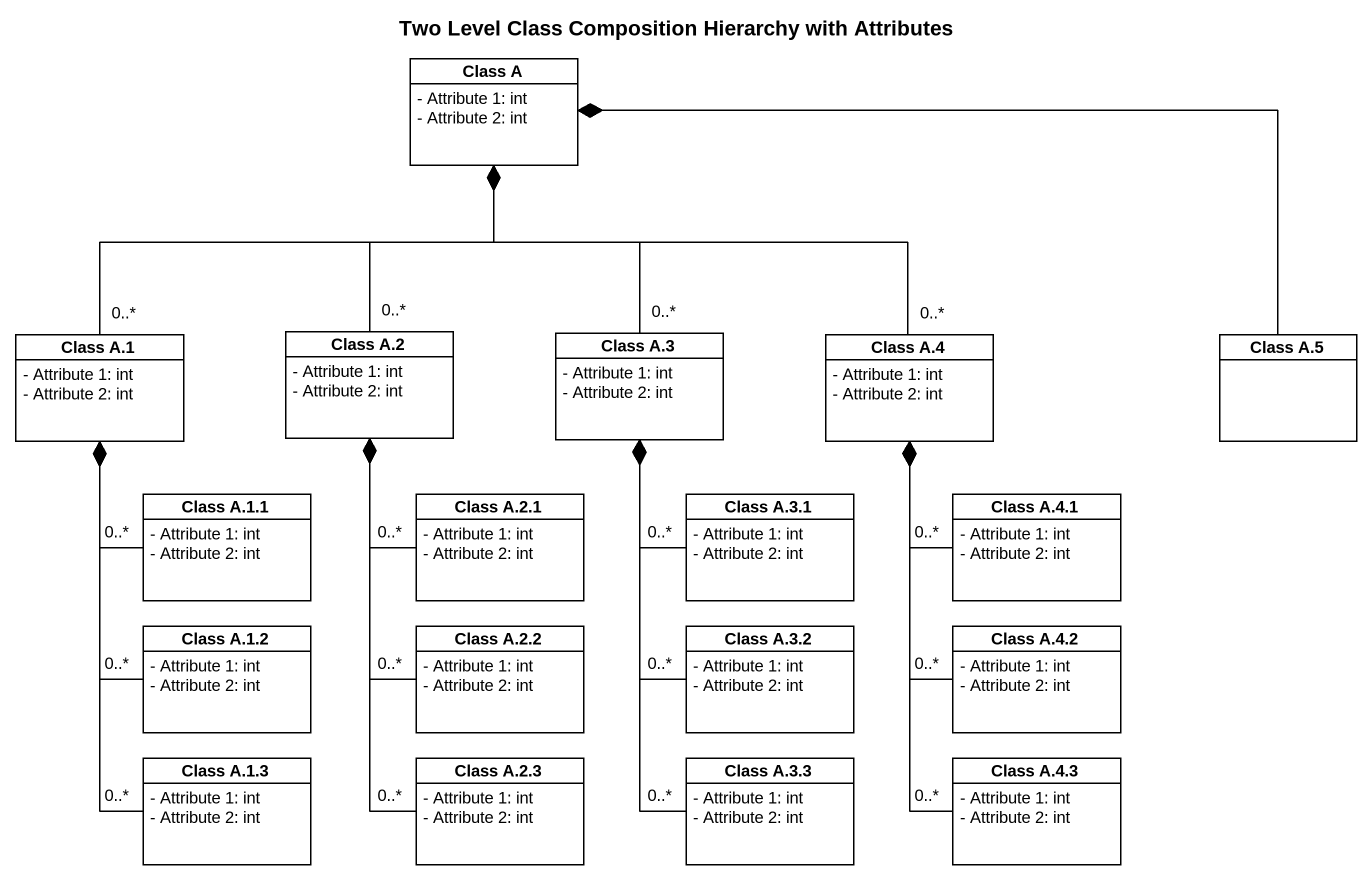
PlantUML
@startuml
title Two Level Class Composition Hierarchy with Attributes
hide circle
hide empty members
skinparam classAttributeIconSize 0
class "Class A" as Class_A {
  - Attribute 1: int
  - Attribute 2: int
}
class "Class A.1" as Class_A_1 {
  - Attribute 1: int
  - Attribute 2: int
}
class "Class A.2" as Class_A_2 {
  - Attribute 1: int
  - Attribute 2: int
}
class "Class A.3" as Class_A_3 {
  - Attribute 1: int
  - Attribute 2: int
}
class "Class A.4" as Class_A_4 {
  - Attribute 1: int
  - Attribute 2: int
}
class "Class A.5" as Class_A_5
class "Class A.1.1" as Class_A_1_1 {
  - Attribute 1: int
  - Attribute 2: int
}
class "Class A.2.1" as Class_A_2_1 {
  - Attribute 1: int
  - Attribute 2: int
}
class "Class A.3.1" as Class_A_3_1 {
  - Attribute 1: int
  - Attribute 2: int
}
class "Class A.4.1" as Class_A_4_1 {
  - Attribute 1: int
  - Attribute 2: int
}
class "Class A.1.2" as Class_A_1_2 {
  - Attribute 1: int
  - Attribute 2: int
}
class "Class A.2.2" as Class_A_2_2 {
  - Attribute 1: int
  - Attribute 2: int
}
class "Class A.3.2" as Class_A_3_2 {
  - Attribute 1: int
  - Attribute 2: int
}
class "Class A.4.2" as Class_A_4_2 {
  - Attribute 1: int
  - Attribute 2: int
}
class "Class A.1.3" as Class_A_1_3 {
  - Attribute 1: int
  - Attribute 2: int
}
class "Class A.2.3" as Class_A_2_3 {
  - Attribute 1: int
  - Attribute 2: int
}
class "Class A.3.3" as Class_A_3_3 {
  - Attribute 1: int
  - Attribute 2: int
}
class "Class A.4.3" as Class_A_4_3 {
  - Attribute 1: int
  - Attribute 2: int
}
Class_A_1 "0..*" -up-* Class_A
Class_A_2 "0..*" -up-* Class_A
Class_A_3 "0..*" -up-* Class_A
Class_A_4 "0..*" -up-* Class_A
Class_A_5 -left-* Class_A
Class_A_1_1 "0..*" -up-* Class_A_1
Class_A_2_1 "0..*" -up-* Class_A_2
Class_A_3_1 "0..*" -up-* Class_A_3
Class_A_4_1 "0..*" -up-* Class_A_4
Class_A_1_2 "0..*" -up-* Class_A_1
Class_A_2_2 "0..*" -up-* Class_A_2
Class_A_3_2 "0..*" -up-* Class_A_3
Class_A_4_2 "0..*" -up-* Class_A_4
Class_A_1_3 "0..*" -up-* Class_A_1
Class_A_2_3 "0..*" -up-* Class_A_2
Class_A_3_3 "0..*" -up-* Class_A_3
Class_A_4_3 "0..*" -up-* Class_A_4
@enduml
